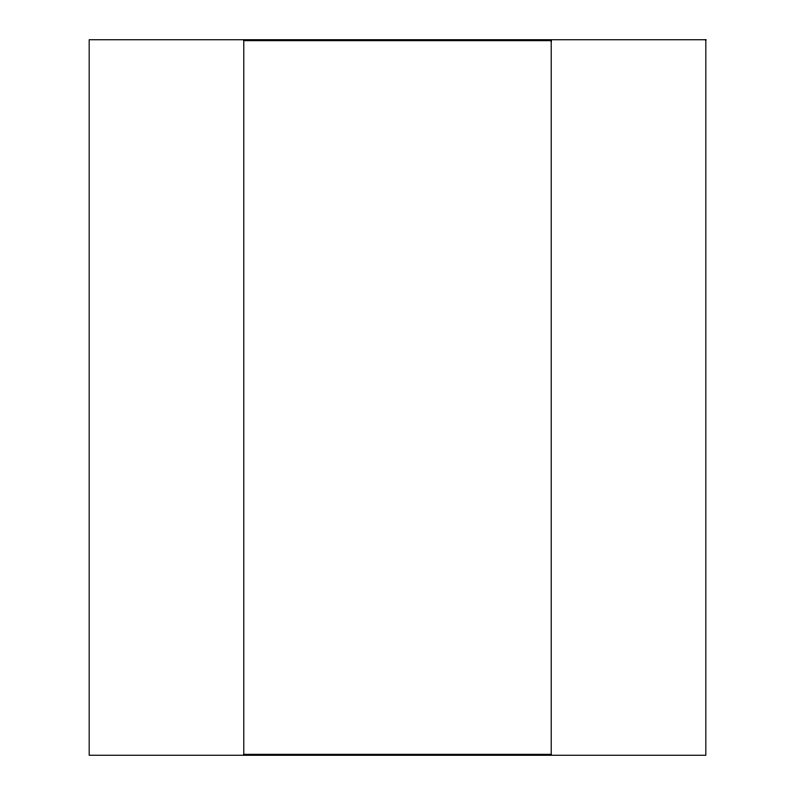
<?xml version="1.0" encoding="UTF-8"?>
<svg xmlns="http://www.w3.org/2000/svg" width="795" height="795" viewBox="0 0 795 795"><rect width="100%" height="100%" fill="white"/><g stroke="black" fill="none" stroke-linecap="round" stroke-linejoin="round"><path stroke-width="1.19" d="M705.831 39.75L89.169 39.75L89.169 755.25L705.831 755.25L705.831 39.75M551.213 40.654L243.787 40.654L243.787 754.346L551.213 754.346L551.213 40.654"/></g></svg>
